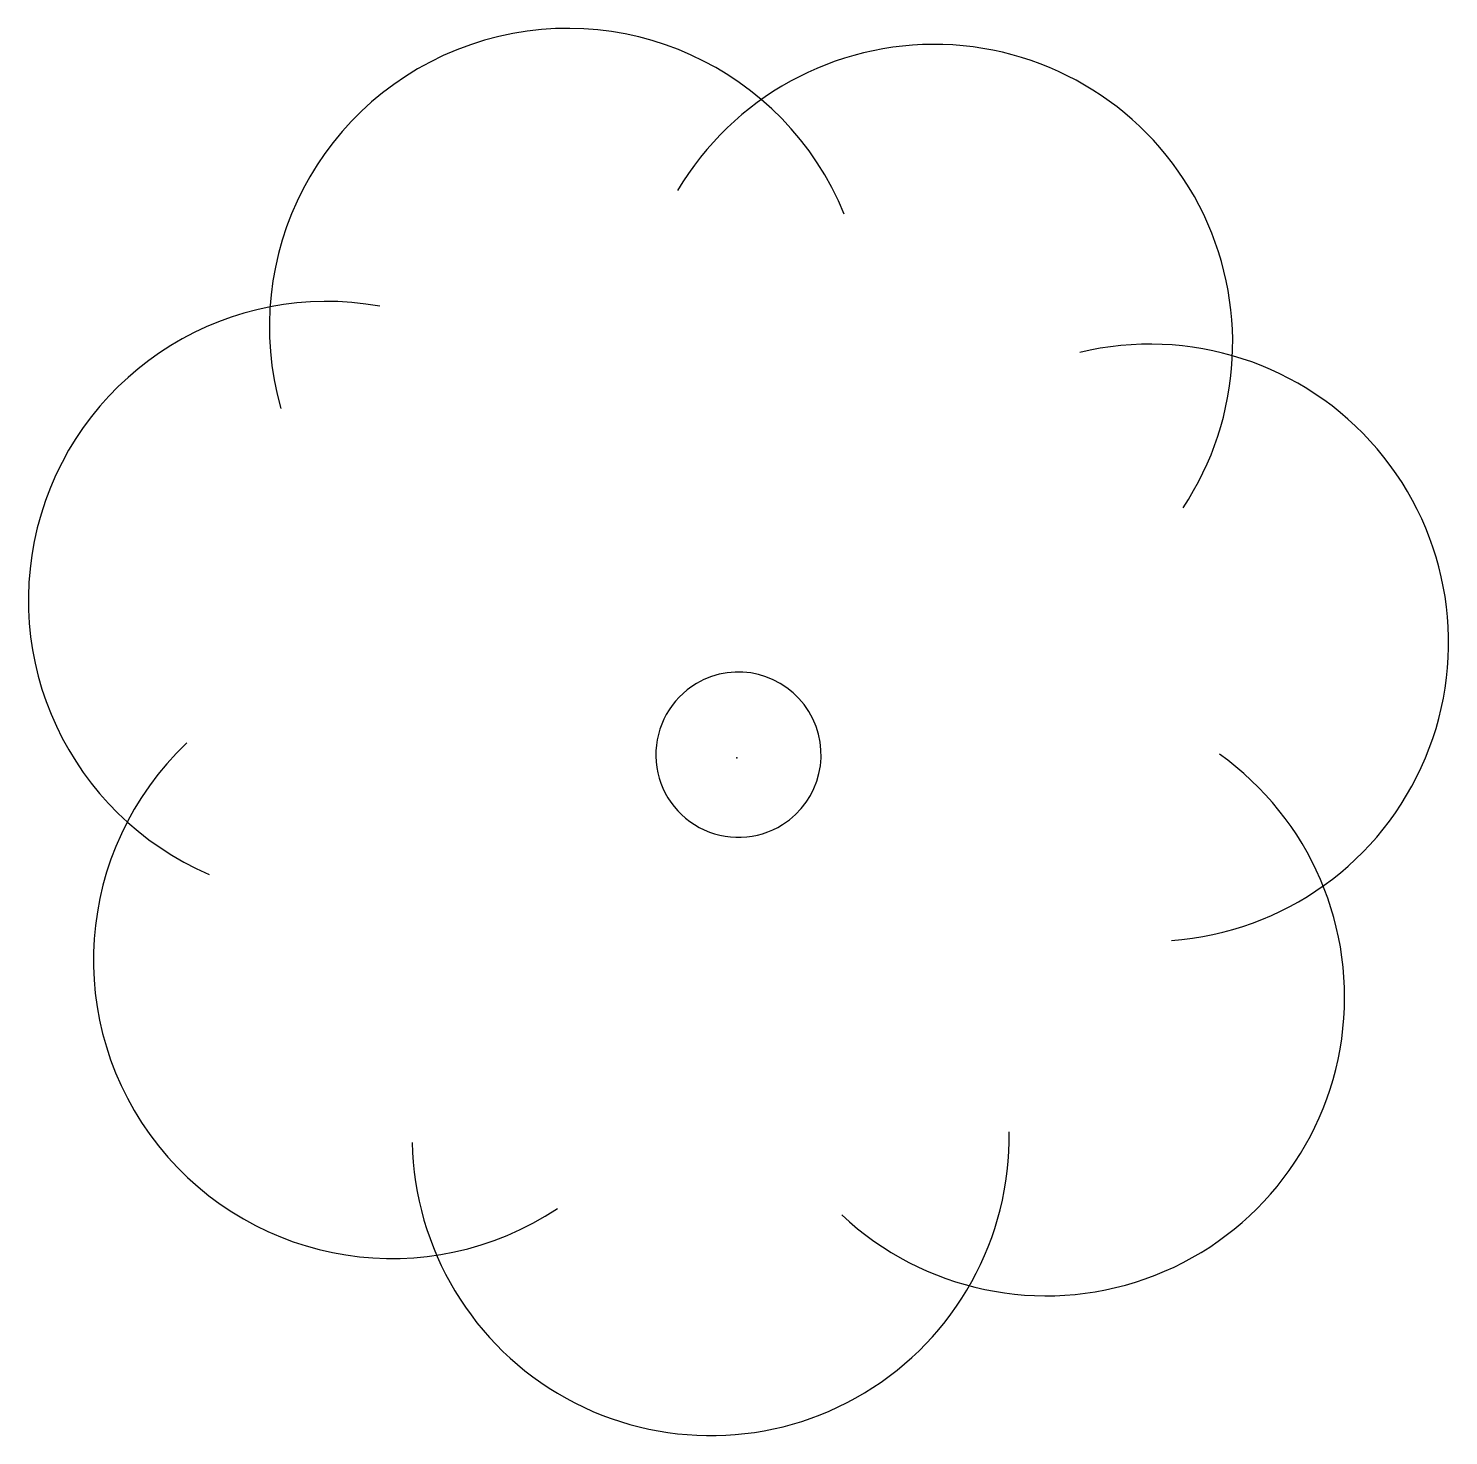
# Model space of a CAD drawing. Extents: x 340217 to 341161, y 63732 to 64667.
import ezdxf

# ---------------------------------------------------------------- set-up
doc = ezdxf.new("R2010")
doc.units = 0
doc.header["$MEASUREMENT"] = 0
doc.layers.get('0').update_dxf_attribs({"linetype": 'CONTINUOUS'})
doc.layers.add('ORIGIN', color=7, linetype='CONTINUOUS')

msp = doc.modelspace()

# ---------------------------------------------------------------- linework, layer by layer
at = {"color": 7, "linetype": 'CONTINUOUS'}
for centre, radius, start, end in [((340575.62, 64468.7), 198.34, 22.17701, 195.87762), ((340819.02, 64458.06), 198.36, 326.47125, 149.26339), ((340415.48, 64287.28), 198.34, 79.79317, 246.75156), ((340962.49, 64258.94), 198.35, 274.11323, 103.62977), ((340689, 64184.58), 54.88, 302.20906, 120.64041), ((340688.94, 64184.54), 54.88, 120.56217, 302.2873), ((340458.73, 64048.19), 198.35, 133.39203, 303.68848), ((340893.42, 64023.39), 198.34, 226.82906, 54.53364), ((340670.5, 63930.5), 198.31, 181.01457, 1.03504)]:
    msp.add_arc(centre, radius, start, end, dxfattribs=at)
at = {"layer": 'ORIGIN', "color": 170, "linetype": 'CONTINUOUS'}
msp.add_point((340687.84, 64182.41), dxfattribs=at)
msp.add_point((340687.84, 64182.41), dxfattribs=at)
msp.add_point((340687.84, 64182.41), dxfattribs=at)
msp.add_point((340687.84, 64182.41), dxfattribs=at)

doc.saveas('drawing.dxf')
